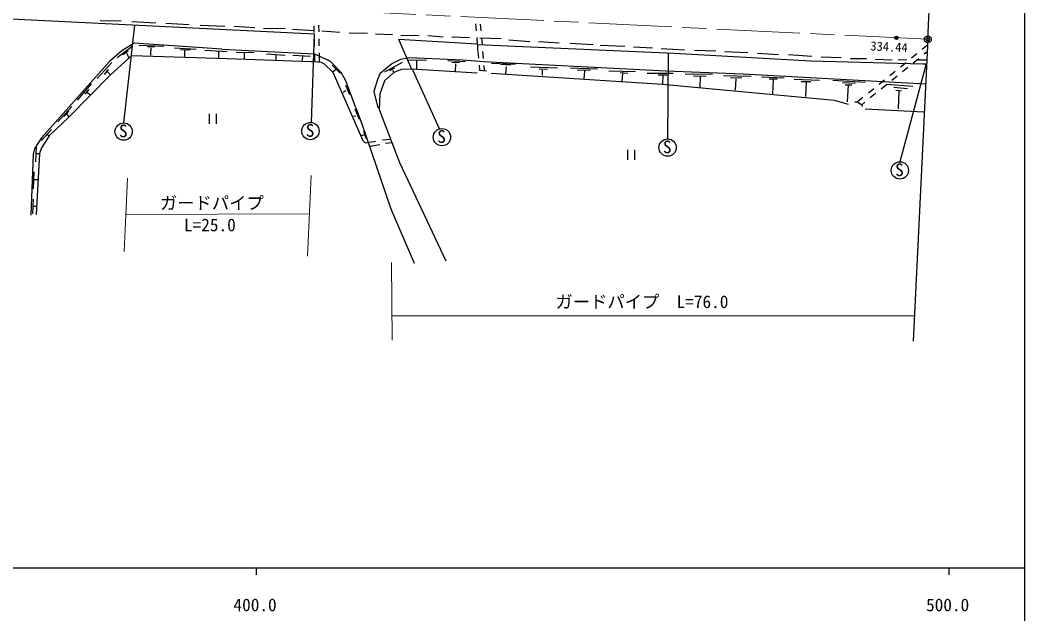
# Model space of a CAD drawing. Units: millimetres, scale not verified. Extents: x 40000 to 680000, y 20000 to 380000.
# Drawn here: x 433918 to 579000, y 198357 to 284071 of the extents above; entities that cross this region are included whole.
import ezdxf
from ezdxf.enums import TextEntityAlignment as Align

# ---------------------------------------------------------------- set-up
doc = ezdxf.new("R2010")
doc.units = ezdxf.units.MM
doc.header["$LTSCALE"] = 1000
doc.header["$PDMODE"] = 32
doc.header["$PDSIZE"] = 500
doc.linetypes.add('CHAIN', pattern=[18.5, 12, -1.5, 3.5, -1.5])
for name, color, linetype, lineweight in [('M-BGD', 7, 'Continuous', 25), ('M-BMK', 2, 'CHAIN', 13), ('M-BMK-SRVR', 3, 'Continuous', 25), ('M-STR-HTXT', 7, 'Continuous', 13), ('M-TTL-BAND', 7, 'Continuous', 25)]:
    doc.layers.add(name, color=color, linetype=linetype, lineweight=lineweight)
doc.layers.add('M-OTRS', color=6, linetype='Continuous')
doc.styles.add('ＭＳ ゴシック', font='')
doc.styles.get('ＭＳ ゴシック').set_extended_font_data('MS Gothic')

msp = doc.modelspace()

# ---------------------------------------------------------------- linework, layer by layer
at = {"layer": 'M-BGD'}
for p, q in [((335984, 289024), (476361, 282081)), ((445458, 284029), (448506, 283944)), ((450445, 283363), (448871, 269230)), ((450030, 283859), (453501, 283690)), ((454940, 283605), (458327, 283436)), ((459936, 283351), (463492, 283182)), ((464846, 283182), (467810, 283013)), ((469080, 282928), (472212, 282843)), ((476327, 283265), (476349, 282265)), ((477008, 283361), (477029, 282361)), ((499688, 283539), (499770, 282542)), ((500368, 283504), (500451, 282508)), ((473228, 282759), (476361, 282589)), ((476361, 282081), (475946, 269299)), ((477462, 282505), (480086, 282335)), ((481441, 282251), (484066, 282166)), ((485251, 282081), (487706, 281997)), ((488892, 281912), (491516, 281827)), ((492786, 281827), (494988, 281658)), ((496258, 281658), (498798, 281573)), ((499853, 281545), (499935, 280549)), ((500322, 281489), (503370, 281404)), ((500533, 281511), (500616, 280515)), ((450030, 280219), (447913, 278610)), ((450368, 280727), (448590, 279626)), ((463068, 279880), (450368, 280727)), ((451073, 280475), (454653, 280315)), ((452334, 280237), (453332, 280219)), ((452775, 280063), (452740, 279014)), ((456210, 280049), (459343, 279880)), ((476370, 281266), (476392, 280266)), ((477051, 281362), (477073, 280362)), ((488542, 281320), (490416, 277001)), ((488542, 281320), (499898, 280642)), ((499898, 280642), (499983, 280557)), ((499898, 280642), (499983, 280557)), ((499983, 280557), (499983, 279626)), ((499983, 280557), (528346, 279287)), ((504470, 281235), (507518, 280981)), ((508788, 280981), (511752, 280811)), ((513276, 280727), (516662, 280557)), ((517678, 280473), (521234, 280303)), ((522504, 280219), (525214, 280049)), ((564945, 280441), (564169, 279813)), ((448590, 279626), (446812, 278102)), ((450030, 278949), (446982, 276155)), ((449518, 279605), (448753, 279060)), ((449268, 279287), (449606, 278695)), ((450030, 278949), (463830, 278525)), ((457077, 279851), (458496, 279795)), ((457650, 279711), (457650, 278779)), ((460613, 279711), (463830, 279541)), ((462560, 279541), (462560, 278610)), ((463068, 279880), (476446, 279203)), ((465100, 279457), (467681, 279412)), ((466291, 279314), (466291, 278552)), ((469503, 279203), (472212, 279033)), ((470858, 279033), (470858, 278271)), ((473313, 279033), (475853, 278864)), ((474685, 278793), (474669, 278217)), ((476414, 279266), (476439, 278103)), ((476415, 279204), (478393, 278271)), ((477094, 279362), (477123, 278040)), ((488892, 278441), (490077, 278695)), ((490077, 278695), (497866, 278356)), ((500018, 279552), (500100, 278556)), ((500698, 279518), (500781, 278521)), ((526484, 279965), (529870, 279795)), ((527500, 279203), (527415, 266926)), ((528346, 279287), (548074, 278187)), ((531310, 279711), (534358, 279626)), ((535628, 279541), (539014, 279372)), ((540369, 279287), (543417, 279118)), ((544856, 279118), (548243, 278864)), ((549598, 278779), (552476, 278695)), ((563392, 279184), (562615, 278554)), ((564899, 279501), (564443, 279131)), ((446812, 278102), (436991, 267095)), ((447151, 277933), (445034, 275647)), ((463830, 278525), (475938, 278102)), ((475938, 278102), (476439, 278103)), ((476439, 278103), (477377, 278017)), ((477377, 278017), (477800, 277763)), ((477800, 277763), (479070, 276578)), ((478816, 278017), (478393, 278271)), ((480256, 276493), (478816, 278017)), ((478976, 277553), (480151, 276388)), ((485928, 276409), (487537, 277763)), ((489061, 277933), (486521, 276578)), ((487986, 277162), (487308, 276738)), ((487537, 277763), (488892, 278441)), ((489992, 278356), (492617, 278271)), ((491178, 278187), (491178, 277001)), ((498224, 278047), (495681, 278180)), ((497343, 277914), (496252, 277942)), ((496766, 277763), (496715, 276682)), ((497866, 278356), (500830, 278102)), ((500183, 277559), (500242, 276848)), ((500830, 278102), (527161, 276747)), ((500863, 277525), (500925, 276780)), ((502000, 277862), (505380, 277710)), ((504750, 277556), (503311, 277641)), ((504047, 276324), (504132, 277340)), ((507603, 277340), (511498, 277171)), ((513377, 277204), (517303, 277046)), ((548074, 278187), (564245, 277763)), ((553831, 278525), (556117, 278525)), ((557387, 278441), (559842, 278356)), ((561959, 278271), (560689, 278356)), ((564753, 277763), (560943, 263624)), ((561838, 277925), (561061, 277295)), ((562112, 277243), (561335, 276613)), ((563666, 278502), (562889, 277872)), ((563314, 278356), (564838, 278356)), ((564245, 277763), (564753, 277763)), ((564753, 277763), (564816, 277763)), ((446982, 276155), (440970, 270059)), ((446643, 276917), (446050, 276239)), ((446474, 276663), (446982, 276155)), ((479450, 276903), (479070, 276578)), ((479070, 276578), (483388, 266672)), ((480933, 275308), (480256, 276493)), ((485928, 276409), (485505, 275477)), ((487876, 276493), (486521, 275308)), ((487706, 276832), (487876, 276493)), ((488976, 276917), (487876, 276493)), ((490416, 277001), (488976, 276917)), ((499898, 276409), (490416, 277001)), ((490670, 276747), (490670, 276917)), ((494483, 268375), (490670, 276747)), ((500242, 276848), (501253, 276747)), ((501930, 276409), (526653, 274800)), ((508853, 277054), (510058, 277001)), ((509278, 276868), (509278, 276106)), ((516219, 276819), (514376, 276864)), ((515392, 276747), (515308, 275562)), ((518948, 276747), (522758, 276663)), ((520557, 276493), (521658, 276409)), ((520896, 276409), (520811, 275139)), ((524452, 276409), (528191, 276395)), ((526060, 276155), (527330, 276155)), ((526738, 276155), (526653, 274800)), ((527161, 276747), (538337, 276324)), ((529955, 276324), (533884, 276243)), ((531138, 276023), (532956, 275993)), ((532105, 275938), (532072, 274377)), ((535469, 276089), (539480, 275983)), ((538133, 275691), (536485, 275715)), ((538337, 276324), (564668, 274885)), ((540948, 275872), (544255, 275757)), ((560284, 276666), (559507, 276036)), ((560558, 275984), (559781, 275354)), ((444188, 274885), (442156, 272514)), ((480911, 274656), (481498, 273309)), ((482372, 271413), (480933, 275308)), ((485505, 275477), (484997, 273784)), ((486521, 275308), (485844, 273361)), ((526653, 274800), (551460, 272514)), ((537276, 275592), (537181, 273975)), ((543232, 275524), (542087, 275545)), ((542655, 275477), (542570, 273361)), ((545703, 275562), (549344, 275393)), ((546719, 275223), (548074, 275223)), ((547396, 275223), (547312, 273022)), ((551291, 275393), (555923, 275101)), ((552646, 275054), (554508, 274969)), ((553069, 274715), (554000, 274715)), ((553492, 274715), (553323, 272260)), ((558730, 275406), (557953, 274777)), ((559004, 274725), (558227, 274095)), ((558996, 274800), (562806, 274546)), ((560096, 274377), (562044, 274207)), ((443849, 274038), (443256, 273361)), ((443510, 273699), (444103, 273276)), ((480933, 273869), (480510, 273615)), ((484997, 273784), (485505, 271583)), ((485844, 273361), (485759, 271159)), ((555622, 272888), (554847, 272260)), ((557176, 274147), (556399, 273518)), ((557450, 273466), (556673, 272836)), ((560350, 273953), (561197, 273869)), ((560774, 273869), (560689, 271244)), ((441394, 271583), (439362, 269381)), ((482372, 271413), (483304, 268958)), ((485505, 271583), (485759, 271413)), ((551460, 272514), (553492, 271921)), ((554424, 272260), (554847, 272260)), ((554847, 272260), (555440, 271837)), ((555896, 272207), (555440, 271837)), ((555440, 271837), (555524, 271583)), ((440970, 270059), (438092, 267349)), ((440886, 270905), (440254, 270176)), ((440622, 270485), (440965, 270120)), ((461239, 270520), (461239, 269120)), ((462289, 269120), (462289, 270520)), ((482372, 270228), (482034, 270143)), ((482273, 271270), (482866, 269752)), ((485759, 271159), (488722, 263539)), ((555948, 271244), (564414, 270821)), ((564414, 270821), (564499, 270905)), ((483304, 268958), (487452, 256851)), ((436991, 267095), (436060, 265571)), ((438430, 268281), (436991, 266672)), ((438092, 267349), (436991, 265656)), ((437838, 267603), (438092, 267349)), ((483642, 267519), (483183, 267344)), ((483495, 268058), (483876, 266997)), ((436060, 265571), (435806, 264725)), ((436229, 265741), (436144, 263624)), ((436991, 265656), (436737, 264809)), ((483388, 266672), (483727, 266333)), ((483727, 266333), (485251, 266587)), ((485844, 266079), (484404, 265825)), ((487368, 266841), (486267, 266757)), ((487622, 266333), (486690, 266249)), ((435806, 264725), (435467, 255919)), ((436737, 264809), (436229, 256004)), ((436229, 264809), (436737, 264809)), ((521621, 265321), (521621, 263921)), ((522671, 263921), (522671, 265321)), ((488722, 263539), (495411, 249315)), ((435890, 262185), (435806, 259729)), ((435890, 261084), (436483, 261084)), ((435806, 258205), (435721, 256089)), ((435806, 257189), (436229, 257189)), ((487452, 256851), (490839, 248977))]:
    msp.add_line(p, q, dxfattribs=at)
for centre, radius in [((560439, 281517), 100), ((560439, 281517), 80), ((560439, 281517), 60), ((560439, 281517), 40), ((560439, 281517), 20), ((560439, 281517), 20), ((448871, 267980), 1250), ((475839, 268054), 1250), ((494828, 267173), 1250), ((527415, 265676), 1250), ((560943, 262374), 1250)]:
    msp.add_circle(centre, radius, dxfattribs=at)
msp.add_point((560439, 281517), dxfattribs=at)
at = {"layer": 'M-BMK'}
msp.add_line((564986, 281295), (464598, 286194), dxfattribs=at)
at = {"layer": 'M-BMK-SRVR'}
for q in [(567947, 340256), (562890, 237716)]:
    msp.add_line((564986, 281295), q, dxfattribs=at)
msp.add_circle((564986, 281295), 500, dxfattribs=at)
msp.add_point((564986, 281295), dxfattribs=at)
at = {"layer": 'M-OTRS'}
msp.add_point((564986, 281295), dxfattribs=at)
at = {"layer": 'M-STR-HTXT'}
for p, q in [((449437, 261253), (448929, 250670)), ((475928, 261646), (475430, 249993)), ((475684, 256089), (449268, 256004)), ((487537, 249061), (487622, 237885)), ((487595, 241405), (563011, 241405))]:
    msp.add_line(p, q, dxfattribs=at)
at = {"layer": 'M-TTL-BAND'}
for p, q in [((579000, 20000), (579000, 370000)), ((40000, 205000), (579000, 205000)), ((468000, 205000), (468000, 204000)), ((568000, 205000), (568000, 204000))]:
    msp.add_line(p, q, dxfattribs=at)

# ---------------------------------------------------------------- texts
at = {"layer": 'M-BGD', "style": 'ＭＳ ゴシック'}
msp.add_text('334.44', height=1320, rotation=357.147, dxfattribs=at).set_placement((556644, 279310), align=Align.BOTTOM_LEFT)
for p in [(448193, 266607), (475161, 266680), (494149, 265800), (526736, 264302), (560264, 261000)]:
    msp.add_text('S', height=1833, dxfattribs=at).set_placement(p, align=Align.BOTTOM_LEFT)
at = {"layer": 'M-STR-HTXT', "style": 'ＭＳ ゴシック'}
for s, p in [('ガードパイプ', (454108, 256205)), ('L=25.0', (457581, 253037)), ('ガードパイプ  L=76.0', (511214, 241951))]:
    msp.add_text(s, height=1833, dxfattribs=at).set_placement(p, align=Align.BOTTOM_LEFT)
at = {"layer": 'M-TTL-BAND', "style": 'ＭＳ ゴシック'}
for s, p in [('400.0', (467844, 198195)), ('500.0', (567844, 198195))]:
    msp.add_text(s, height=1833, dxfattribs=at).set_placement(p, align=Align.BOTTOM_CENTER)

doc.saveas('drawing.dxf')
